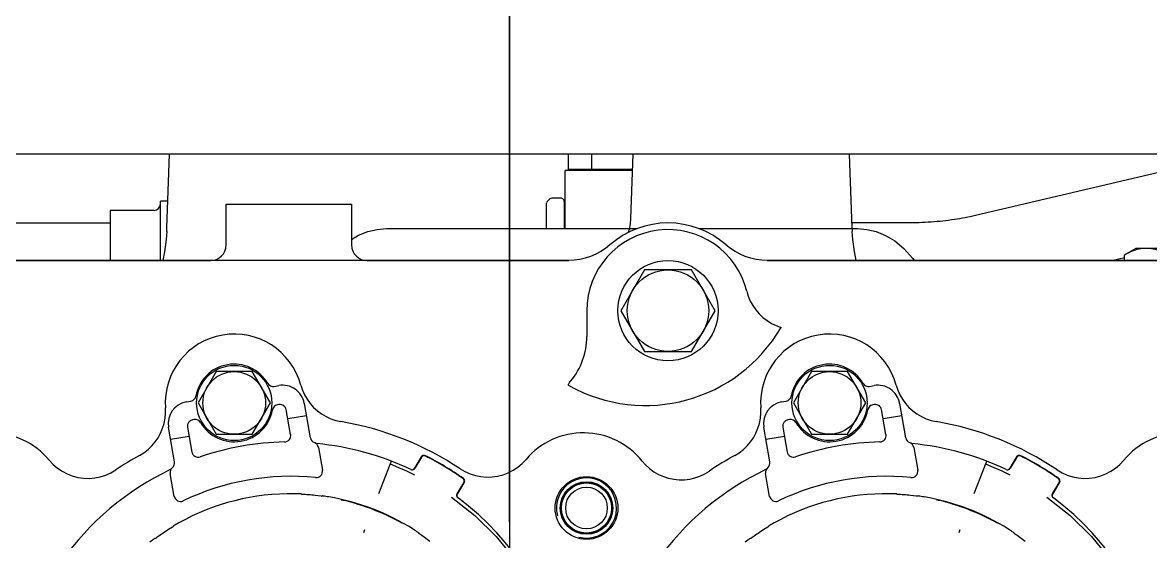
# Model space of a CAD drawing. Header units: millimetres. Extents: x 156850 to 204135, y 56350 to 74150.
# Drawn here: x 174722.3 to 174902.3, y 62901.2 to 62984 of the extents above; entities that cross this region are included whole.
import ezdxf

# ---------------------------------------------------------------- set-up
doc = ezdxf.new("R2010")
doc.units = ezdxf.units.MM
doc.header["$LTSCALE"] = 150
doc.linetypes.add('X-2F-PLAN$0$CENTER', pattern=[2, 1.25, -0.25, 0.25, -0.25])
doc.layers.add('-----33 Equipment', color=5, linetype='Continuous')

# ---------------------------------------------------------------- blocks, each defined once
blk = doc.blocks.new('X-2F-PLAN$0$AUDIT_I_260115101451-0')
at = {"color": 0}
for p, q in [((288, -224.72), (288, -256.9)), ((288, -314.03), (288, -224.77)), ((243.2, -247.43), (243.04, -247.22)), ((243.66, -248.05), (243.7, -248.22)), ((244, -248.64), (243.78, -248.33)), ((244.3, -249.07), (244, -248.64)), ((245.05, -250.21), (244.9, -249.97)), ((245.44, -250.83), (245.05, -250.21)), ((245.46, -250.86), (245.44, -250.83)), ((245.46, -250.86), (245.57, -250.93)), ((250.36, -251.12), (254, -250.48)), ((255.88, -251.17), (261.39, -250.19)), ((259.94, -253.5), (259.42, -250.54)), ((261.42, -253.24), (257.44, -253.94)), ((265.44, -253.03), (265.57, -253.77)), ((265.27, -254.91), (260.27, -257.79)), ((262.62, -254.29), (262.58, -254.05)), ((270.27, -257.79), (265.27, -254.91)), ((260.27, -257.79), (260.27, -263.57)), ((270.27, -263.57), (270.27, -257.79)), ((290.5, -259.4), (297, -259.4)), ((297, -259.4), (297, -279.4)), ((260.27, -263.57), (265.27, -266.45)), ((265.27, -266.45), (270.27, -263.57)), ((265.01, -267.83), (264.97, -267.59)), ((267.92, -267.07), (268.05, -267.81)), ((260.22, -269.69), (264.2, -268.99)), ((263.24, -272.21), (262.72, -269.25)), ((250.74, -271.36), (250.67, -271.48)), ((265.21, -271.86), (259.7, -272.83)), ((250.38, -274.58), (250.44, -274.1)), ((250.38, -274.62), (250.38, -274.58)), ((250.38, -274.62), (250.42, -274.78)), ((250.44, -274.1), (250.5, -273.59)), ((258.17, -274.12), (254.53, -274.76)), ((249.71, -278.15), (249.75, -278.17)), ((249.77, -278.04), (249.75, -278.17)), ((249.8, -277.94), (249.77, -278.04)), ((249.82, -277.85), (249.8, -277.94)), ((249.81, -277.76), (249.83, -277.77)), ((249.49, -279.16), (249.45, -279.15)), ((297, -279.4), (290.5, -279.4)), ((245, -281.48), (244.53, -281.3)), ((288, -281.9), (288, -314.08)), ((255.53, -285.56), (250.76, -283.73)), ((255.8, -285.67), (255.53, -285.56)), ((293.1, -284.97), (293.1, -324.99)), ((246.11, -287.48), (246.08, -287.47)), ((246.25, -287.24), (246.19, -287.34)), ((246.31, -287.13), (246.25, -287.24)), ((246.72, -286.25), (246.75, -286.27)), ((254.62, -288.98), (254.61, -289.07)), ((254.62, -289.06), (254.62, -289.13)), ((254.74, -289.36), (254.86, -289.45)), ((254.74, -289.39), (254.86, -289.48)), ((256.6, -290.56), (254.85, -289.5)), ((256.66, -290.54), (254.86, -289.45)), ((243.8, -291.03), (244.1, -290.61)), ((244.1, -290.61), (244.32, -290.31)), ((244.54, -290.1), (244.4, -290.19)), ((256.78, -290.63), (256.66, -290.54)), ((256.79, -291.21), (256.82, -291.2)), ((256.82, -291.2), (256.85, -291.19)), ((256.85, -291.19), (256.9, -291.05)), ((250.2, -296.32), (250.28, -296.27)), ((250.59, -296.25), (250.73, -296.31)), ((250.62, -296.23), (250.76, -296.29)), ((250.73, -296.31), (252.54, -297.39)), ((250.78, -296.27), (252.53, -297.33)), ((252.54, -297.39), (252.67, -297.45)), ((253.1, -297.36), (253.2, -297.25)), ((253.2, -297.25), (253.19, -297.19)), ((280, -316.95), (275.87, -316.95)), ((280, -322.39), (273.5, -326.15)), ((286.5, -326.15), (280, -322.39)), ((273.5, -326.15), (273.5, -333.65)), ((286.5, -333.65), (286.5, -326.15)), ((273.5, -333.65), (280, -337.41)), ((280, -337.41), (286.5, -333.65)), ((293.1, -334.81), (293.1, -360.15)), ((243.2, -342.43), (243.04, -342.22)), ((243.66, -343.05), (243.7, -343.22)), ((244, -343.64), (243.78, -343.33)), ((244.3, -344.07), (244, -343.64)), ((245.05, -345.21), (244.9, -344.97)), ((245.44, -345.83), (245.05, -345.21)), ((250.36, -346.12), (254, -345.48)), ((255.88, -346.17), (261.39, -345.19)), ((259.94, -348.5), (259.42, -345.54)), ((245.46, -345.86), (245.44, -345.83)), ((245.46, -345.86), (245.57, -345.93)), ((288, -345.72), (288, -409.08)), ((288, -409.03), (288, -345.77)), ((261.42, -348.24), (257.44, -348.94)), ((262.62, -349.29), (262.58, -349.05)), ((265.44, -348.03), (265.57, -348.77)), ((265.27, -349.91), (260.27, -352.79)), ((270.27, -352.79), (265.27, -349.91)), ((260.27, -352.79), (260.27, -358.57)), ((270.27, -358.57), (270.27, -352.79)), ((260.27, -358.57), (265.27, -361.45)), ((265.27, -361.45), (270.27, -358.57)), ((265.01, -362.83), (264.97, -362.59)), ((267.92, -362.07), (268.05, -362.81)), ((260.22, -364.69), (264.2, -363.99)), ((263.24, -367.21), (262.72, -364.25)), ((250.74, -366.36), (250.67, -366.48)), ((265.21, -366.86), (259.7, -367.83)), ((250.44, -369.1), (250.5, -368.59)), ((250.38, -369.58), (250.44, -369.1)), ((250.38, -369.62), (250.38, -369.58)), ((250.38, -369.62), (250.42, -369.78)), ((258.17, -369.12), (254.53, -369.76)), ((249.49, -374.16), (249.45, -374.15)), ((249.71, -373.15), (249.75, -373.17)), ((249.77, -373.04), (249.75, -373.17)), ((249.8, -372.94), (249.77, -373.04)), ((249.82, -372.85), (249.8, -372.94)), ((249.81, -372.76), (249.83, -372.77)), ((245, -376.48), (244.53, -376.3)), ((255.67, -380.62), (250.76, -378.73)), ((246.72, -381.25), (246.75, -381.27)), ((255.9, -380.71), (255.67, -380.62)), ((246.11, -382.48), (246.08, -382.47)), ((246.25, -382.24), (246.19, -382.34)), ((246.31, -382.13), (246.25, -382.24)), ((244.54, -385.1), (244.4, -385.19)), ((254.62, -383.98), (254.61, -384.07)), ((254.62, -384.06), (254.62, -384.13)), ((254.74, -384.36), (254.86, -384.45)), ((254.74, -384.39), (254.86, -384.48)), ((256.6, -385.56), (254.85, -384.5)), ((256.66, -385.54), (254.86, -384.45)), ((243.8, -386.03), (244.1, -385.61)), ((244.1, -385.61), (244.32, -385.31)), ((256.78, -385.63), (256.66, -385.54)), ((256.79, -386.21), (256.82, -386.2)), ((256.82, -386.2), (256.85, -386.19)), ((256.85, -386.19), (256.9, -386.05)), ((250.2, -391.32), (250.28, -391.27)), ((250.59, -391.25), (250.73, -391.31)), ((250.62, -391.23), (250.76, -391.29)), ((250.73, -391.31), (252.54, -392.39)), ((250.78, -391.27), (252.53, -392.33)), ((253.1, -392.36), (253.2, -392.25)), ((253.2, -392.25), (253.19, -392.19)), ((252.54, -392.39), (252.67, -392.45))]:
    blk.add_line(p, q, dxfattribs=at)
for points in [[(256.14, -231.16), (255.47, -231.77), (254.88, -232.46), (254.37, -233.21), (253.95, -234.01), (253.62, -234.85), (253.39, -235.73), (253.26, -236.62), (253.23, -237.53), (253.3, -238.43), (253.48, -239.32), (253.75, -240.18), (254.12, -241.01), (254.59, -241.79)], [(256.89, -245.58), (257.33, -246.28), (257.84, -246.94), (258.41, -247.54), (259.04, -248.08), (259.72, -248.55), (260.45, -248.94), (261.22, -249.26), (262.01, -249.5), (262.83, -249.65), (263.65, -249.72), (264.48, -249.71)], [(243.66, -248.05), (243.63, -248.02), (243.57, -247.93), (243.48, -247.8), (243.35, -247.63), (243.2, -247.43)], [(243.78, -248.33), (243.72, -248.25), (243.7, -248.22)], [(246.12, -251.84), (245.98, -251.6), (245.85, -251.38), (245.74, -251.19), (245.65, -251.05), (245.59, -250.96), (245.57, -250.93)], [(250.63, -272), (250.67, -271.52), (250.67, -271.48)], [(250.74, -271.36), (250.74, -271.33), (250.75, -271.22), (250.75, -271.06), (250.76, -270.84), (250.77, -270.59), (250.78, -270.31)], [(268.12, -271.3), (267.33, -271.56), (266.57, -271.9), (265.85, -272.31), (265.18, -272.79), (264.56, -273.34), (264, -273.96), (263.51, -274.63), (263.09, -275.34), (262.75, -276.09), (262.48, -276.88), (262.3, -277.69)], [(250.6, -272.52), (250.62, -272.25), (250.63, -272)], [(250.27, -275.79), (250.31, -275.53), (250.35, -275.29), (250.38, -275.08), (250.4, -274.92), (250.42, -274.81), (250.42, -274.78)], [(249.71, -278.15), (249.79, -277.84), (249.8, -277.78), (249.8, -277.76)], [(249.83, -277.77), (249.83, -277.79), (249.82, -277.85)], [(291.35, -279.4), (292.03, -280.53), (292.63, -282), (292.98, -283.48), (293.1, -284.97)], [(255.53, -285.56), (254.99, -286.88), (254.42, -288.18), (253.81, -289.46)], [(255.99, -285.74), (255.97, -285.73), (255.9, -285.71), (255.8, -285.67)], [(246.08, -287.47), (246.14, -287.35), (246.27, -287.12)], [(246.19, -287.34), (246.15, -287.42), (246.12, -287.47), (246.11, -287.48)], [(244.54, -290.1), (244.56, -290.07), (244.62, -289.98), (244.71, -289.85), (244.83, -289.67), (244.96, -289.47), (245.11, -289.25)], [(254.62, -289.09), (254.66, -289.23), (254.74, -289.36)], [(254.62, -289.13), (254.66, -289.27), (254.74, -289.39)], [(244.32, -290.31), (244.38, -290.22), (244.4, -290.19)], [(256.9, -291.05), (256.9, -290.9), (256.86, -290.76), (256.78, -290.63)], [(250.25, -295.38), (247.29, -299.09), (243.94, -302.46), (240.26, -305.46), (236.28, -308.03), (232.04, -310.17), (227.6, -311.84), (223, -313.03), (218.31, -313.72), (213.56, -313.9), (208.81, -313.56), (204.12, -312.72), (199.56, -311.38), (195.17, -309.56), (192.51, -308.11)], [(250.27, -296.28), (250.33, -296.25), (250.48, -296.22), (250.62, -296.23)], [(250.3, -296.26), (250.45, -296.23), (250.59, -296.25)], [(254.77, -296.74), (254.32, -297.51), (253.96, -298.32), (253.69, -299.18), (253.52, -300.05), (253.44, -300.94), (253.47, -301.83), (253.59, -302.71), (253.82, -303.58), (254.14, -304.42), (254.55, -305.21), (255.04, -305.95), (255.62, -306.64), (256.26, -307.25)], [(252.67, -297.45), (252.82, -297.46), (252.97, -297.43), (253.1, -297.36)], [(268.07, -314.06), (268.1, -314.03), (268.15, -314.01), (268.21, -314.02), (268.28, -314.04), (268.35, -314.08)], [(268.35, -314.08), (268.45, -314.14), (268.56, -314.21), (268.68, -314.3), (268.8, -314.4)], [(290.5, -320.64), (289.93, -319.94), (289.43, -319.18), (289, -318.39), (288.65, -317.56), (288.36, -316.7), (288.16, -315.82), (288.04, -314.93), (288, -314.03)], [(256, -325.76), (255.37, -326.33), (254.8, -326.97), (254.29, -327.66), (253.87, -328.39), (253.53, -329.17), (253.27, -329.99), (253.1, -330.82), (253.01, -331.67), (253.02, -332.52), (253.13, -333.37), (253.32, -334.2), (253.59, -335.01), (253.96, -335.78), (254.4, -336.51)], [(288, -345.77), (288.04, -344.87), (288.16, -343.98), (288.36, -343.1), (288.65, -342.24), (289, -341.41), (289.43, -340.62), (289.93, -339.86), (290.5, -339.16)], [(256.89, -340.58), (257.33, -341.28), (257.84, -341.94), (258.41, -342.54), (259.04, -343.08), (259.72, -343.55), (260.45, -343.94), (261.22, -344.26), (262.01, -344.5), (262.83, -344.65), (263.65, -344.72), (264.48, -344.71)], [(243.66, -343.05), (243.63, -343.02), (243.57, -342.93), (243.48, -342.8), (243.35, -342.63), (243.2, -342.43)], [(243.78, -343.33), (243.72, -343.25), (243.7, -343.22)], [(283.1, -342.48), (282.31, -342.72), (281.54, -343.04), (280.81, -343.44), (280.12, -343.91), (279.49, -344.46), (278.92, -345.06), (278.42, -345.73), (277.98, -346.43), (277.63, -347.18)], [(246.12, -346.84), (245.98, -346.6), (245.85, -346.38), (245.74, -346.19), (245.65, -346.05), (245.59, -345.96), (245.57, -345.93)], [(277.63, -347.18), (277.57, -347.32), (277.52, -347.44), (277.48, -347.56), (277.44, -347.67)], [(277.44, -347.67), (277.37, -347.84), (277.35, -347.9), (277.34, -347.93), (277.33, -347.94)], [(293.1, -360.15), (292.98, -361.64), (292.63, -363.13), (292.02, -364.61), (291.14, -366.08), (289.92, -367.54), (288.32, -368.98), (288, -369.2)], [(250.74, -366.36), (250.74, -366.33), (250.75, -366.22), (250.75, -366.06), (250.76, -365.84), (250.77, -365.59), (250.78, -365.31)], [(250.6, -367.52), (250.62, -367.25), (250.63, -367)], [(250.63, -367), (250.67, -366.52), (250.67, -366.48)], [(268.12, -366.3), (267.33, -366.56), (266.57, -366.9), (265.85, -367.31), (265.18, -367.79), (264.56, -368.34), (264, -368.96), (263.51, -369.63), (263.09, -370.34), (262.75, -371.09), (262.48, -371.88), (262.3, -372.69)], [(250.27, -370.79), (250.31, -370.53), (250.35, -370.29), (250.38, -370.08), (250.4, -369.92), (250.42, -369.81), (250.42, -369.78)], [(249.71, -373.15), (249.79, -372.84), (249.8, -372.78), (249.8, -372.76)], [(249.83, -372.77), (249.83, -372.79), (249.82, -372.85)], [(255.53, -380.56), (254.99, -381.88), (254.42, -383.18), (253.81, -384.46)], [(255.99, -380.74), (255.97, -380.73), (255.9, -380.71)], [(246.08, -382.47), (246.14, -382.35), (246.27, -382.12)], [(246.19, -382.34), (246.15, -382.42), (246.12, -382.47), (246.11, -382.48)], [(244.54, -385.1), (244.56, -385.07), (244.62, -384.98), (244.71, -384.85), (244.83, -384.67), (244.96, -384.47), (245.11, -384.25)], [(254.62, -384.09), (254.66, -384.23), (254.74, -384.36)], [(254.62, -384.13), (254.66, -384.27), (254.74, -384.39)], [(244.32, -385.31), (244.38, -385.22), (244.4, -385.19)], [(256.9, -386.05), (256.9, -385.9), (256.86, -385.76), (256.78, -385.63)], [(250.25, -390.38), (247.29, -394.09), (243.94, -397.46), (240.26, -400.46), (236.28, -403.03), (232.04, -405.17), (227.6, -406.84), (223, -408.03), (218.31, -408.72), (213.56, -408.9), (208.81, -408.56), (204.12, -407.72), (199.56, -406.38), (195.17, -404.56), (192.51, -403.11)], [(250.27, -391.28), (250.33, -391.25), (250.48, -391.22), (250.62, -391.23)], [(250.3, -391.26), (250.45, -391.23), (250.59, -391.25)], [(254.59, -392.01), (254.12, -392.79), (253.75, -393.62), (253.48, -394.48), (253.3, -395.37), (253.23, -396.27), (253.26, -397.18), (253.39, -398.07), (253.62, -398.95), (253.95, -399.79), (254.37, -400.59), (254.88, -401.34), (255.47, -402.03), (256.14, -402.64)], [(252.67, -392.45), (252.82, -392.46), (252.97, -392.43), (253.1, -392.36)]]:
    blk.add_lwpolyline(points, dxfattribs=at)
for centre, radius in [((265.27, -260.68), 6), ((265.27, -260.68), 5), ((248.5, -316.9), 5), ((248.5, -316.9), 4.2), ((248.5, -316.9), 4.11), ((248.5, -316.9), 4), ((248.5, -316.9), 3.32), ((280, -329.9), 8), ((280, -329.9), 6.5), ((265.27, -355.68), 6), ((265.27, -355.68), 5)]:
    blk.add_circle(centre, radius, dxfattribs=at)
for centre, radius, start, end in [((248.5, -221.9), 12, 309.5133, 50.4867), ((214.27, -269.7), 44.7, 25.3058, 143.4047), ((213.5, -269.4), 49.5, 28.7646, 33.9031), ((214.29, -269.7), 36.42, 32.8081, 34.5135), ((262, -253.64), 3.5, 10, 100), ((265.27, -260.68), 11, 285.0024, 94.1214), ((214.28, -269.7), 36.5, 359.0468, 29.2891), ((250.54, -252.11), 1, 100, 205.7598), ((254.18, -251.47), 1, 40, 100), ((255.71, -250.18), 1, 220, 280), ((214.06, -269.71), 39.5, 354.2402, 25.7598), ((261.59, -254.22), 1, 10, 100), ((266.56, -253.6), 1, 190, 259.6825), ((257.62, -254.92), 1, 100, 198.7529), ((214.06, -269.71), 45, 1.2471, 18.7529), ((265.27, -260.68), 6.2, 120.3175, 259.6825), ((261.64, -254.46), 1, 300.3175, 10), ((265.27, -260.68), 6.2, 300.3175, 79.6825), ((290.5, -256.9), 2.5, 180, 270), ((268.9, -266.9), 1, 120.3175, 190), ((263.98, -267.76), 1, 10, 79.6825), ((264.02, -268.01), 1, 280, 10), ((264.6, -268.41), 3.5, 280, 10), ((260.05, -268.71), 1, 181.2471, 280), ((214.29, -269.7), 36.42, 353.8682, 355.5592), ((258, -273.13), 1, 280, 340), ((259.88, -273.82), 1, 100, 160), ((254.36, -273.77), 1, 174.2402, 280), ((214.27, -269.7), 44.7, 334.6124, 354.7052), ((214.28, -269.7), 36.5, 327.6209, 350.3951), ((214.29, -269.7), 36.42, 331.4338, 346.5821), ((214.29, -269.7), 36.46, 344.9625, 346.5758), ((213.5, -269.4), 49.5, 326.4813, 350.3592), ((214.29, -269.7), 36.45, 332.9625, 344.9625), ((290.5, -281.9), 2.5, 90, 180), ((214.29, -269.7), 36.46, 331.4422, 332.9625), ((255.11, -289.08), 0.5, 154.621, 238.8954), ((214.29, -269.7), 36.42, 322.4567, 324.1477), ((214.27, -269.7), 47.65, 324.7662, 333.1585), ((214.27, -269.7), 47.7, 324.7099, 333.2151), ((256.34, -290.99), 0.5, 333.1586, 58.9625), ((214.27, -269.7), 44.7, 240.2964, 323.3125), ((250.52, -296.7), 0.5, 59.0271, 143.329), ((252.78, -296.9), 0.5, 238.9625, 324.7664), ((248.5, -316.4), 12, 308.7072, 49.6869), ((248.5, -316.9), 4.8, 165, 105), ((289.87, -326.31), 25, 150.6657, 239.9115), ((280, -329.9), 12.95, 283.8554, 90), ((214.27, -364.7), 44.7, 25.3058, 143.4047), ((280, -329.9), 14, 318.5887, 41.4113), ((213.5, -364.4), 49.5, 28.7646, 34.2912), ((214.29, -364.7), 36.42, 32.8081, 34.5135), ((254.18, -346.47), 1, 40, 100), ((262, -348.64), 3.5, 10, 100), ((265.27, -355.68), 11, 285.0024, 94.1214), ((214.28, -364.7), 36.5, 359.0468, 29.2891), ((250.54, -347.11), 1, 100, 205.7598), ((255.71, -345.18), 1, 220, 280), ((214.06, -364.71), 39.5, 354.2402, 25.7598), ((257.62, -349.92), 1, 100, 198.7529), ((261.59, -349.22), 1, 10, 100), ((266.56, -348.6), 1, 190, 259.6825), ((214.06, -364.71), 45, 1.2471, 18.7529), ((265.27, -355.68), 6.2, 120.3175, 259.6825), ((261.64, -349.46), 1, 300.3175, 10), ((265.27, -355.68), 6.2, 300.3175, 79.6825), ((268.9, -361.9), 1, 120.3175, 190), ((263.98, -362.76), 1, 10, 79.6825), ((264.02, -363.01), 1, 280, 10), ((264.6, -363.41), 3.5, 280, 10), ((260.05, -363.71), 1, 181.2471, 280), ((214.29, -364.7), 36.42, 353.8682, 355.5592), ((254.36, -368.77), 1, 174.2402, 280), ((214.27, -364.7), 44.7, 334.6124, 354.7052), ((258, -368.13), 1, 280, 340), ((259.88, -368.82), 1, 100, 160), ((214.28, -364.7), 36.5, 327.6209, 350.3951), ((214.29, -364.7), 36.42, 331.4338, 346.5821), ((214.29, -364.7), 36.45, 332.9625, 344.9625), ((214.29, -364.7), 36.46, 344.9625, 346.5758), ((213.5, -364.4), 49.5, 326.0969, 350.3592), ((214.29, -364.7), 36.46, 331.4422, 332.9625), ((255.11, -384.08), 0.5, 154.621, 238.8954), ((214.29, -364.7), 36.42, 322.4567, 324.1477), ((214.27, -364.7), 47.65, 324.7662, 333.1585), ((214.27, -364.7), 47.7, 324.7099, 333.2151), ((256.34, -385.99), 0.5, 333.1586, 58.9625), ((214.27, -364.7), 44.7, 240.2964, 323.3125), ((250.52, -391.7), 0.5, 59.0271, 143.329), ((252.78, -391.9), 0.5, 238.9625, 324.7664), ((248.5, -411.9), 12, 309.5133, 50.4867)]:
    blk.add_arc(centre, radius, start, end, dxfattribs=at)
blk.add_ellipse((275.97, -306.94), major_axis=(-10.62, -0.76), ratio=0.939408, start_param=0.764363, end_param=1.49436, dxfattribs=at)
blk = doc.blocks.new('X-2F-PLAN$0$A$C73FA2420')
at = {"color": 0, "linetype": 'Continuous'}
for p, q in [((3208.73, 728.28), (3208.73, 932.28)), ((3197.73, 927), (3197.73, 901.98)), ((3199.73, 901.98), (3191.73, 901.98)), ((3199.73, 894.98), (3199.73, 901.98)), ((3191.73, 893.98), (3201.23, 893.98)), ((3196.35, 892.97), (3196.39, 892.97)), ((3196.97, 892.94), (3208.73, 892.53)), ((3201.23, 892.79), (3201.23, 893.98)), ((3196.83, 832.36), (3200.68, 832.36)), ((3201.68, 830.11), (3201.68, 831.36)), ((3196.83, 829.51), (3201.28, 829.51)), ((3196.83, 829.37), (3206.13, 829.37)), ((3206.13, 818.62), (3206.13, 829.37)), ((3206.28, 828.87), (3208.73, 828.87)), ((3206.28, 818.62), (3206.28, 828.87)), ((3206.13, 827.18), (3206.28, 827.33)), ((3206.28, 825.14), (3208.73, 825.14)), ((3206.28, 825.11), (3208.73, 825.11)), ((3198.45, 818.89), (3208.73, 818.53)), ((3195.1, 783.48), (3196.39, 783.58)), ((3196.39, 783.58), (3196.35, 783.58)), ((3196.97, 783.61), (3208.73, 784.02)), ((3197.73, 774.85), (3197.73, 783.64)), ((3211.91, 708.48), (3198.92, 763.92)), ((3192.17, 740.13), (3191.74, 741.96)), ((3191.73, 740.13), (3192.66, 740.13)), ((3192.66, 740.13), (3193.73, 738.28)), ((3193.73, 738.28), (3193.73, 727.86))]:
    blk.add_line(p, q, dxfattribs=at)
at = {"color": 0, "linetype": 'X-2F-PLAN$0$CENTER', "ltscale": 6}
blk.add_line((0, 838.28), (3617.46, 838.28), dxfattribs=at)
at = {"color": 0, "linetype": 'Continuous'}
for points in [[(3196.39, 892.97), (3195.08, 893.07), (3193.15, 893.32), (3191.73, 893.59)], [(3191.73, 782.96), (3193.16, 783.23), (3195.1, 783.48)]]:
    blk.add_lwpolyline(points, dxfattribs=at)
for centre, radius, start, end in [((3200.73, 894.98), 1, 180, 270), ((3197.73, 914.93), 22, 266.4486, 268), ((3198.73, 826.89), 8, 251.5274, 268), ((3197.73, 761.63), 22, 92, 93.5514)]:
    blk.add_arc(centre, radius, start, end, dxfattribs=at)
for points, start_tangent, end_tangent in [([(3200.68, 832.36), (3200.99, 832.32)], (1, 0), (0.952361, -0.304974)), ([(3201.27, 832.17), (3200.99, 832.32)], (-0.808859, 0.588003), (-0.952361, 0.304974)), ([(3201.49, 831.95), (3201.27, 832.17)], (-0.59149, 0.806312), (-0.808859, 0.588003)), ([(3201.64, 831.67), (3201.49, 831.95)], (-0.307062, 0.951689), (-0.59149, 0.806312)), ([(3201.68, 831.36), (3201.64, 831.67)], (0, 1), (-0.307062, 0.951689)), ([(3201.31, 829.56), (3201.51, 829.69), (3201.64, 829.88), (3201.68, 830.11)], (0.924239, 0.381815), (0, 1)), ([(3200.89, 829.37), (3201.05, 829.47)], (0.763442, 0.645877), (0.921327, 0.388789)), ([(3201.05, 829.47), (3201.09, 829.48)], (0.921327, 0.388789), (0.946962, 0.321345)), ([(3201.08, 829.51), (3201.28, 829.55)], (1, 0), (0.946897, 0.321538)), ([(3201.28, 829.51), (3201.09, 829.48)], (-1, 0), (-0.946962, -0.321345)), ([(3201.28, 829.55), (3201.31, 829.56)], (0.946897, 0.321538), (0.924239, 0.381815)), ([(3198.92, 763.92), (3198.57, 765.55), (3198.28, 767.28), (3198.04, 769.1), (3197.87, 770.98), (3197.77, 772.9), (3197.73, 774.85)], (-0.228109, 0.973636), (0, 1)), ([(3192.66, 740.13), (3193.24, 738.97), (3193.61, 737.81), (3193.73, 736.67)], (0.5, -0.866025), (0, -1)), ([(3193.73, 736.67), (3193.61, 735.53), (3193.24, 734.37), (3192.66, 733.21)], (0, -1), (-0.5, -0.866025))]:
    blk.add_spline(points, degree=3, dxfattribs=dict(at, start_tangent=start_tangent, end_tangent=end_tangent))
at = {"color": 0}
blk.add_blockref('X-2F-PLAN$0$AUDIT_I_260115101451-0', (2903.73, 1142.88), dxfattribs=at)
blk = doc.blocks.new('X-2F-PLAN$0$zw$C47F')
at = {"layer": '-----33 Equipment', "ltscale": 0.02}
blk.add_line((6191.5, 1686.3), (5488.71, 1686.3), dxfattribs=at)
at = {"layer": '-----33 Equipment', "ltscale": 2}
blk.add_lwpolyline([(6057.22, 1438.51, 0, 0, 0), (6057.22, 1513.51, 22.5, 0, 0), (6057.22, 1588.51, 0, 0, 0)], format="xyseb", dxfattribs=at)
at = {"layer": '-----33 Equipment'}
blk.add_blockref('X-2F-PLAN$0$A$C73FA2420', (2898.05, 848.02), dxfattribs=at)

msp = doc.modelspace()

# ---------------------------------------------------------------- block references
at = {"layer": '-----33 Equipment', "rotation": 90.00000000000001}
msp.add_blockref('X-2F-PLAN$0$zw$C47F', (176486.3, 56856.22), dxfattribs=at)

doc.saveas('drawing.dxf')
